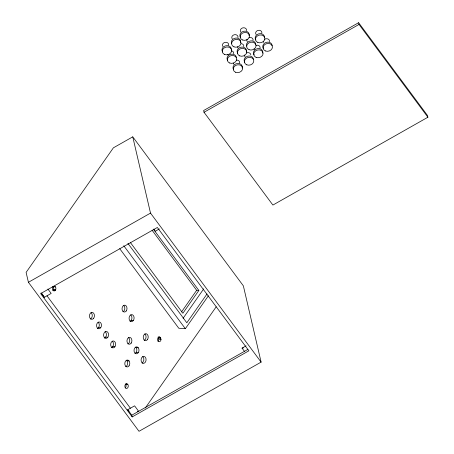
<?xml version="1.0" encoding="UTF-8"?>
<svg xmlns="http://www.w3.org/2000/svg" width="454" height="454" viewBox="0 0 454 454"><rect width="100%" height="100%" fill="white"/><g stroke="black" fill="none" stroke-linecap="round" stroke-linejoin="round"><path stroke-width="0.68" d="M52.857 290.447A2.361 1.697 -86.1 0 0 53.209 290.055L53.481 289.55A2.361 1.697 -86.1 0 0 52.88 286.361M55.399 290.202L55.672 289.703A2.361 1.697 -86.1 0 0 54.662 286.298A2.361 1.697 -86.1 0 0 52.511 288.687L52.562 289.294A2.361 1.697 -86.1 0 0 55.399 290.202L53.209 290.055M181.492 311.966L196.667 290.305L198.858 290.458L182.883 313.26L130.304 242.419M183.093 318.288L203.704 288.869M207.035 293.937L186.827 322.783L127.897 243.384M119.72 248.667L178.78 328.242L185.346 328.696L208.414 295.77M145.274 408.015L216.2 306.813M131.132 342.889L131.172 343.133A3.428 2.457 -86.1 0 1 127.058 341.817A3.428 2.457 -86.1 0 1 130.105 337.47A3.428 2.457 -86.1 0 1 131.172 343.133M132.761 136.841L113.387 147.822L26.105 272.389L28.415 282.297L139.003 431.3L261.107 362.116L243.361 285.855L132.761 136.841L150.512 213.102L261.107 362.116M358.62 22.7L203.619 110.538L204.028 112.274L272.894 205.066L427.895 117.228L427.486 115.486L358.62 22.7L359.023 24.437L427.895 117.228M204.028 112.274L359.023 24.437M28.415 282.297L150.512 213.102M159.331 228.947L155.291 231.234L153.702 229.094M41.059 292.955L44.299 297.325L51.166 293.437L47.92 289.067M132.182 416.92L40.656 293.602L157.351 227.471L248.888 350.8L132.182 416.92L131.779 415.183L127.727 409.724L134.588 405.836L138.64 411.296L137.312 411.67M244.445 351.351L242.056 348.127L246.091 345.84M131.779 415.183L247.907 349.387M242.056 348.127L243.389 347.934M53.231 286.718L55.422 286.871M53.481 289.55L55.672 289.703M131.166 320.354L133.357 320.501A3.501 2.514 -86.1 0 0 132.262 314.718A3.501 2.514 -86.1 0 0 129.157 319.156A3.501 2.514 -86.1 0 0 133.357 320.501M98.546 327.544L100.737 327.692A3.399 2.44 -86.1 0 0 99.676 322.073A3.399 2.44 -86.1 0 0 96.651 326.386A3.399 2.44 -86.1 0 0 100.737 327.692M158.673 336.993L160.177 337.282L161.011 339.28A2.361 1.697 -86.1 0 1 158.446 341.459L158.1 341.102A2.361 1.697 -86.1 0 1 157.612 339.461C157.578 338.309 158.423 336.743 159.768 337.072M157.986 337.135L160.177 337.282M158.333 337.492L158.605 337.963L160.79 338.116M157.958 341.221A2.361 1.697 -86.1 0 0 158.821 339.132L161.011 339.28M105.651 337.112L107.836 337.26A3.467 2.486 -86.1 0 0 106.758 331.534A3.467 2.486 -86.1 0 0 103.677 335.926A3.467 2.486 -86.1 0 0 107.836 337.26M136.104 347.639L138.294 347.792M112.717 346.635L114.907 346.782A3.462 2.486 -86.1 0 0 113.823 341.062A3.462 2.486 -86.1 0 0 110.748 345.454A3.462 2.486 -86.1 0 0 114.907 346.782M136.075 352.531L138.26 352.684A3.467 2.486 -86.1 0 0 137.182 346.952A3.467 2.486 -86.1 0 0 134.1 351.351A3.467 2.486 -86.1 0 0 138.26 352.684M126.887 360.794L129.078 360.947M125.792 383.897L127.784 384.368A2.361 1.697 -86.1 0 1 127.761 387.705A2.361 1.697 -86.1 0 1 125.361 387.829A2.361 1.697 -86.1 0 1 125.378 384.493L126.144 383.84A2.361 1.697 -86.1 0 1 127.432 384.01M127.784 384.368L125.593 384.215A2.361 1.697 -86.1 0 1 125.219 387.943M127.727 409.724L129.084 411.091M153.429 229.247L198.858 290.458M152.084 230.235L196.667 290.305M123.755 245.71L185.346 328.696M47 295.832L130.4 408.208M42.074 293.738L44.299 297.325M158.605 337.963L158.821 339.132M130.678 314.889A3.501 2.514 -86.1 0 1 131.893 318.299A3.501 2.514 -86.1 0 1 130.031 321.319M123.59 305.406A3.445 2.474 -86.1 0 1 124.788 308.771A3.445 2.474 -86.1 0 1 122.955 311.739M135.593 347.117A3.467 2.486 -86.1 0 1 136.796 350.499A3.467 2.486 -86.1 0 1 134.952 353.49M98.075 322.226A3.399 2.44 -86.1 0 1 99.256 325.546A3.399 2.44 -86.1 0 1 97.445 328.475M105.169 331.698A3.467 2.486 -86.1 0 1 106.372 335.08A3.467 2.486 -86.1 0 1 104.528 338.065M112.234 341.226A3.462 2.486 -86.1 0 1 113.438 344.603A3.462 2.486 -86.1 0 1 111.593 347.582M142.664 356.645A3.467 2.486 -86.1 0 1 143.81 358.683L143.799 360.476L142.624 362.638A3.467 2.486 -86.1 0 1 142.023 363.013M144.809 333.968A3.467 2.486 -86.1 0 1 146.012 337.35A3.467 2.486 -86.1 0 1 144.168 340.335M128.505 337.628A3.428 2.457 -86.1 0 1 129.696 340.971A3.428 2.457 -86.1 0 1 127.875 343.922M91.027 312.647A3.467 2.486 -86.1 0 1 92.23 316.029A3.467 2.486 -86.1 0 1 90.386 319.014M126.377 360.272A3.467 2.486 -86.1 0 1 127.58 363.654A3.467 2.486 -86.1 0 1 125.735 366.639M237.731 53.294A4.727 3.893 -13.1 0 1 241.108 47.165A4.727 3.893 -13.1 0 1 246.306 51.66M241.29 43.703A3.15 2.599 -13.1 0 1 243.736 46.609M238.072 47.948A3.15 2.599 -13.1 0 1 237.556 46.705M232.295 38.913A3.15 2.599 -13.1 0 1 234.292 34.748A3.15 2.599 -13.1 0 1 237.964 37.569M231.472 43.346A4.727 3.893 -13.1 0 1 235.944 38.045A4.727 3.893 -13.1 0 1 240.529 42.619M236.358 60.104A3.15 2.599 -13.1 0 1 239.621 62.992M233.958 64.337A3.15 2.599 -13.1 0 1 233.441 63.089M233.611 69.683A4.727 3.893 -13.1 0 1 236.994 63.554A4.727 3.893 -13.1 0 1 242.192 68.049M227.653 60.405A4.727 3.893 -13.1 0 1 230.433 54.423A4.727 3.893 -13.1 0 1 236.381 57.743M231.217 50.808A3.15 2.599 -13.1 0 1 233.662 53.72M227.999 55.059A3.15 2.599 -13.1 0 1 227.636 54.474M222.608 51.887A4.727 3.893 -13.1 0 1 225.383 45.905A4.727 3.893 -13.1 0 1 231.33 49.225M222.948 46.546A3.15 2.599 -13.1 0 1 224.946 42.381A3.15 2.599 -13.1 0 1 228.612 45.201M254.075 54.786A4.727 3.893 -13.1 0 1 257.458 48.657A4.727 3.893 -13.1 0 1 262.65 53.152M256.022 45.394A3.15 2.599 -13.1 0 1 260.085 48.101M254.416 49.446A3.15 2.599 -13.1 0 1 254.058 48.856M246.545 46.172A4.727 3.893 -13.1 0 1 250.404 40.951A4.727 3.893 -13.1 0 1 255.744 44.418M248.968 37.688A3.15 2.599 -13.1 0 1 253.031 40.395M247.362 41.734A3.15 2.599 -13.1 0 1 247.163 39.14M240.836 32.018A3.15 2.599 -13.1 0 1 242.833 27.859A3.15 2.599 -13.1 0 1 246.499 30.679M240.495 37.364A4.727 3.893 -13.1 0 1 243.872 31.235A4.727 3.893 -13.1 0 1 249.07 35.73M263.422 48.351A4.727 3.893 -13.1 0 1 266.197 42.375A4.727 3.893 -13.1 0 1 272.145 45.689M264.631 39.316A3.15 2.599 -13.1 0 1 268.104 39.072A3.15 2.599 -13.1 0 1 269.426 41.666M263.405 42.421A3.15 2.599 -13.1 0 1 263.246 41.762M255.812 39.873A4.727 3.893 -13.1 0 1 258.587 33.891A4.727 3.893 -13.1 0 1 264.534 37.205M256.152 34.527A3.15 2.599 -13.1 0 1 258.15 30.361A3.15 2.599 -13.1 0 1 261.816 33.182M244.763 62.232A4.727 3.893 -13.1 0 1 247.538 56.251A4.727 3.893 -13.1 0 1 253.485 59.57M245.103 56.892A3.15 2.599 -13.1 0 1 244.644 54.957M246.704 52.846A3.15 2.599 -13.1 0 1 250.824 54.86M142.919 363.228L142.318 362.916A3.467 2.486 -86.1 0 1 141.835 357.502A3.467 2.486 -86.1 0 1 145.757 358.013L146.001 358.836A3.467 2.486 -86.1 0 1 142.919 363.228M126.257 310.945A3.445 2.474 -86.1 0 0 125.185 305.247A3.445 2.474 -86.1 0 0 122.12 309.617A3.445 2.474 -86.1 0 0 126.257 310.945M93.7 318.214A3.467 2.486 -86.1 0 0 92.616 312.483A3.467 2.486 -86.1 0 0 89.54 316.881A3.467 2.486 -86.1 0 0 93.7 318.214M147.476 339.53A3.467 2.486 -86.1 0 0 146.398 333.804A3.467 2.486 -86.1 0 0 143.316 338.196A3.467 2.486 -86.1 0 0 147.476 339.53M129.049 365.839A3.467 2.486 -86.1 0 0 127.966 360.107A3.467 2.486 -86.1 0 0 124.884 364.505A3.467 2.486 -86.1 0 0 129.049 365.839M239.763 55.893A4.727 3.893 -13.1 0 0 246.755 51.932A4.727 3.893 -13.1 0 0 239.689 49.1A4.727 3.893 -13.1 0 0 239.763 55.893M233.992 46.858A4.727 3.893 -13.1 0 0 240.983 42.897A4.727 3.893 -13.1 0 0 233.912 40.06A4.727 3.893 -13.1 0 0 233.992 46.858M235.649 72.282A4.727 3.893 -13.1 0 0 242.64 68.321A4.727 3.893 -13.1 0 0 235.569 65.484A4.727 3.893 -13.1 0 0 235.649 72.282M229.69 63.004A4.727 3.893 -13.1 0 0 236.682 59.043A4.727 3.893 -13.1 0 0 229.611 56.211A4.727 3.893 -13.1 0 0 229.69 63.004M224.639 54.491A4.727 3.893 -13.1 0 0 231.631 50.53A4.727 3.893 -13.1 0 0 224.56 47.693A4.727 3.893 -13.1 0 0 224.639 54.491M256.113 57.391A4.727 3.893 -13.1 0 0 263.104 53.43A4.727 3.893 -13.1 0 0 256.033 50.593A4.727 3.893 -13.1 0 0 256.113 57.391M249.059 49.685A4.727 3.893 -13.1 0 0 256.05 45.718A4.727 3.893 -13.1 0 0 248.979 42.886A4.727 3.893 -13.1 0 0 249.059 49.685M242.527 39.969A4.727 3.893 -13.1 0 0 249.518 36.002A4.727 3.893 -13.1 0 0 242.447 33.17A4.727 3.893 -13.1 0 0 242.527 39.969M265.454 50.956A4.727 3.893 -13.1 0 0 272.445 46.995A4.727 3.893 -13.1 0 0 265.374 44.157A4.727 3.893 -13.1 0 0 265.454 50.956M257.844 42.472A4.727 3.893 -13.1 0 0 264.835 38.511A4.727 3.893 -13.1 0 0 257.764 35.673A4.727 3.893 -13.1 0 0 257.844 42.472M246.794 64.837A4.727 3.893 -13.1 0 0 253.786 60.876A4.727 3.893 -13.1 0 0 246.715 58.038A4.727 3.893 -13.1 0 0 246.794 64.837"/></g></svg>
